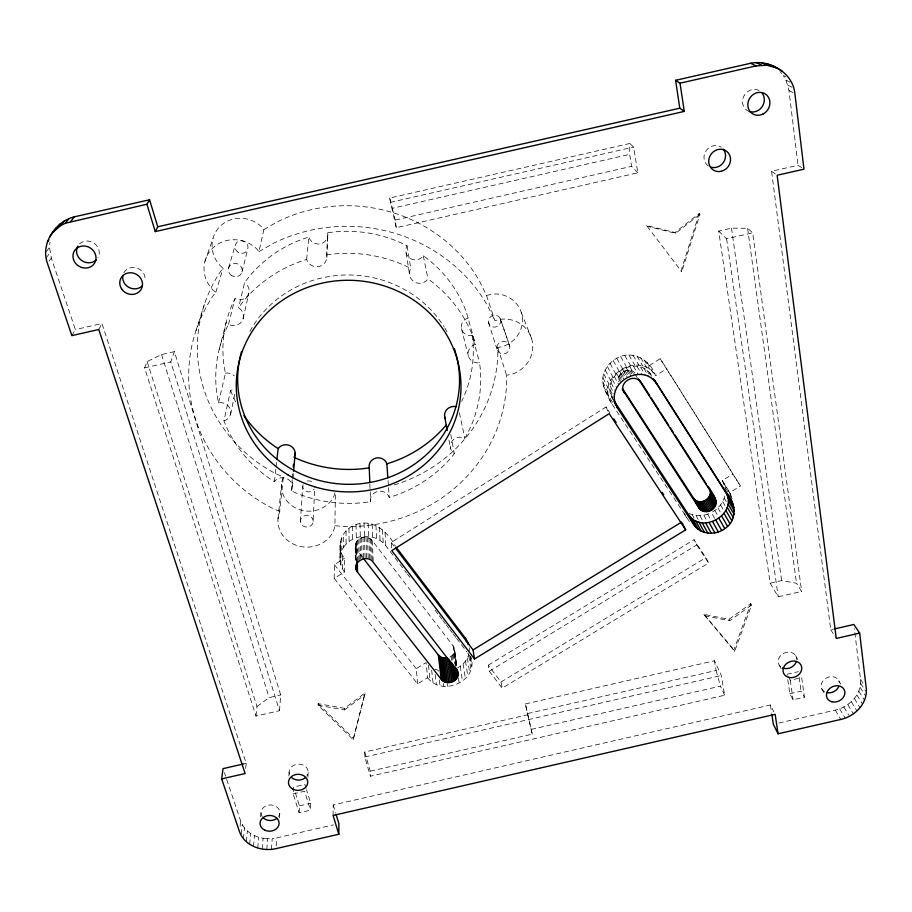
<?xml version="1.0" encoding="UTF-8"?>
<svg xmlns="http://www.w3.org/2000/svg" width="912" height="912" viewBox="0 0 912 912"><rect width="100%" height="100%" fill="white"/><g stroke="black" fill="none" stroke-linecap="round" stroke-linejoin="round"><path stroke-width="0.68" stroke-dasharray="4.56 3.42" d="M417.605 683.852L416.248 668.633L426.064 662.602L427.614 677.73L417.605 683.852L334.202 578.436L344.485 571.949L344.485 558.304C335.947 548.135 340.678 531.742 352.351 526.247C370.283 516.545 387.201 530.385 395.318 546.151M318.083 705.25L344.531 709.924L344.531 708.328L365.096 692.938L353.161 739.655L318.083 705.25L318.14 703.654L344.531 708.328M344.485 571.949C338.865 564.995 338.523 554.587 343.63 547.246L343.642 533.987M469.27 651.293L469.281 647.862M427.614 677.73C442.377 697.418 479.883 680.637 470.569 655.979M341.749 550.609L341.806 537.305M342.399 568.757L342.433 555.169M340.529 554.2L340.609 540.827M340.928 565.292L340.997 551.749M339.971 557.916L340.062 544.487M340.108 561.644L340.199 548.158M333.085 815.431L333.211 804.954L770.401 704.987L773.957 711.998M279.938 511.586L271.651 507.87A159.053 150.104 2.8 0 1 213.169 295.693L215.813 292.273L213.522 290.54A31.487 29.788 24.9 0 1 212.941 247.847A31.487 29.788 24.9 0 1 257.218 249.398L258.951 251.644L263.853 229.607L262.223 227.476A29.708 28.226 27.7 0 0 220.499 225.948A29.708 28.226 27.7 0 0 220.978 266.441L223.121 268.094L220.636 271.331A150.309 142.91 4.3 0 0 275.549 473.556L283.393 477.124L279.585 512.213A28.819 26.06 1.8 0 0 296.97 545.524A28.819 26.06 1.8 0 0 333.792 530.214L334.909 525.745L335.399 492.184M334.202 578.436L334.408 564.688L344.485 558.304M637.841 172.813L631.628 166.337L629.633 154.39L629.839 143.48L389.663 198.052L396.241 227.726L637.841 172.813L633.566 147.094L629.839 143.48M306.136 788.492L304.882 784.457L293.527 787.056L293.151 793.873L299.113 812.752L310.479 810.152L310.73 803.255L306.557 789.826M689.415 521.573L611.621 403.457C606.925 394.463 600.096 384.465 603.744 373.84C605.83 367.16 610.652 361.54 616.774 358.211C631.993 349.285 650.507 359.932 655.58 375.721L666.626 368.756L740.51 486.005L729.782 492.571L732.484 499.354L725.017 487.19L722.361 480.51L732.872 474.046L740.51 486.005M307.937 777.195L308.142 772.088M611.621 403.457C594.271 377.226 639.187 349.193 655.58 375.721M613.537 400.265C597.645 377.351 636.929 351.964 651.567 375.391M634.957 372.917C628.938 366.179 616.444 372.86 618.587 381.592M223.942 420.865A10.066 9.257 12.8 0 0 230.462 409.727A10.066 9.257 12.8 0 0 218.492 402.808L217.273 396.56A132.514 125.024 2.7 0 1 227.35 326.553L228.49 324.353A10.351 9.724 19.8 0 0 242.136 320.967A10.351 9.724 19.8 0 0 238.591 307.697L240.016 305.657A132.514 125.024 2.7 0 1 300.105 261.607L306.649 259.464A10.374 10.021 20.1 0 0 319.097 266.543A10.374 10.021 20.1 0 0 326.644 254.915L327.67 232.799L334.145 231.944A125.229 119.039 4.3 0 1 404.928 244.69L407.083 245.83A9.576 9.405 -5 0 0 410.297 258.461A9.576 9.405 -5 0 0 423.293 255.77L425.266 257.161A125.229 119.039 4.3 0 1 466.374 312.178L475.483 344.303A9.895 9.405 -16.1 0 0 468.289 355.589A9.895 9.405 -16.1 0 0 479.552 362.668L480.305 368.927A132.514 125.024 2.7 0 1 465.986 436.289L464.789 438.319A9.644 8.949 -11.1 0 0 451.782 441.522A9.644 8.949 -11.1 0 0 454.37 453.674L452.911 455.555A132.514 125.024 2.7 0 1 395.341 495.467L389.242 497.428A9.576 8.755 -3.6 0 0 377.796 491.397A9.576 8.755 -3.6 0 0 370.614 501.668L364.23 502.558A132.514 125.024 2.7 0 1 293.425 491.899L291.213 490.861A9.747 8.881 4.7 0 0 287.508 478.948A9.747 8.881 4.7 0 0 274.375 481.707L272.3 480.419A132.514 125.024 2.7 0 1 226.358 426.748L223.942 420.865L230.565 390.416A9.519 8.824 14.4 0 0 234.578 388.159M326.849 257.469L327.864 235.216M299.113 812.752L299.444 805.843L294.371 789.735M313.204 521.276A6.407 5.791 1.8 0 0 308.438 515.656A6.407 5.791 1.8 0 0 301.245 518.347L300.607 519.737A6.407 5.791 1.8 0 0 305.167 526.84A6.407 5.791 1.8 0 0 312.987 522.77L314.879 486.461M288.865 776.009L289.104 772.156M300.401 521.242L302.75 486.404M276.188 845.937L276.746 837.854L333.37 824.904M279.482 817.984L279.836 812.695M271.434 849.357L272.243 838.584L276.746 837.854M279.494 710.71L280.702 694.967L174.386 351.633L161.572 354.551L147.117 361.562L144.609 367.855L255.987 716.08L279.494 710.71L170.783 361.904L174.386 351.633M71.866 335.616L75.377 329.574L51.334 258.096L49.544 247.448L49.966 242.136M266.794 849.505L267.649 838.721L272.243 838.584M292.353 486.518L292.934 479.575M293.06 478.184L293.527 472.633M262.189 849.061L263.089 838.265C253.445 836.692 244.006 830.604 240.688 821.074L224.398 772.669M291.213 490.861L292.159 479.689M292.285 478.287L292.877 471.31M257.731 848.023L258.677 837.239M260.615 816.799L260.969 812.831M253.513 846.427L254.516 835.654M306.649 259.464L308.815 237.074L302.647 239.104A125.229 119.039 4.3 0 0 245.932 280.828L244.576 282.777L238.591 307.697M249.66 844.307L250.709 833.545M246.251 841.708L247.346 830.969M278.023 518.894L281.569 484.101M255.987 716.08L256.99 706.504L147.117 361.562M243.39 838.698L244.507 827.982M241.27 834.013L242.261 824.653M245.67 768.44L246.229 763.333L101.939 323.532L75.377 329.574M240.107 826.409L240.688 821.074M274.375 481.707L275.948 467.902M276.108 466.522L276.587 462.373M778.837 723.022L835.312 710.106C849.175 707.062 862.022 694.283 860.529 679.349L854.373 628.71M355.748 560.116C356.147 553.071 352.146 540.85 361.483 537.715C365.256 536.404 369.839 537.499 372.335 540.702L453.161 645.947L454.575 649.515L456.65 665.555L454.336 648.25M449.992 657.164L453.184 654.463L454.586 650.803M230.554 414.436L234.84 393.893M243.116 318.721L248.828 293.254M218.492 402.808L225.458 373.202L224.306 367.251A125.229 119.039 4.3 0 1 233.951 300.664L235.022 298.577A9.77 9.223 22.1 0 0 247.904 295.385A9.77 9.223 22.1 0 0 244.576 282.777M334.898 492.925L334.362 495.056A27.28 24.92 2.7 0 1 299.489 509.626A27.28 24.92 2.7 0 1 283.051 477.728L283.393 477.124M241.988 271.993L247.836 248.885M714.655 518.312L711.406 512.59C718.337 508.964 723.763 502.295 725.12 494.498M228.49 324.353L235.022 298.577M219.222 349.25L226.233 322.232M353.161 739.655L365.096 692.938M228.559 268.117L235.182 245.18M215.813 292.273L223.121 268.094M699.185 213.568L681.025 270.91L681.731 271.765L699.949 214.309L699.185 213.568L674.937 232.526L646.574 225.538L681.731 271.765M195.977 330.703L204.345 304.562M204.949 261.277L212.941 238.67M734.65 651.316L733.921 649.834L750.793 603.641L751.568 605.044L734.65 651.316L703.904 614.346L729.007 619.305L750.793 603.641M457.026 668.2C462.43 665.384 466.864 660.584 468.631 654.691M303.115 484.603L302.955 484.967A6.065 5.54 2.6 0 0 314.07 489.22M98.77 329.506L101.939 323.532M48.997 261.231L51.334 258.096M46.079 257.971L50.012 252.806M46.387 251.518L49.544 247.448M343.63 547.246C352.91 533.326 375.71 532.494 385.856 545.855L406.558 572.941M646.574 225.538L647.224 226.301L675.644 233.312L699.949 214.309M344.531 709.924L365.131 694.511M256.99 706.504L269.177 697.6L280.702 694.967M704.588 615.771L729.737 620.73L751.568 605.044M649.355 365.53L660.174 358.69L666.626 368.756M391.579 547.907L391.202 542.48L605.99 407.003L609.889 412.931M488.251 665.224L694.021 539.722L705.82 557.665L708.601 563L502.193 688.161L489.334 671.278L488.251 665.224L501.019 682.016L502.193 688.161M489.334 671.278L696.734 544.943L694.021 539.722M501.019 682.016L705.82 557.665M263.853 229.607L277.419 221.764A150.309 142.91 4.3 0 1 479.461 280.976L486.518 295.397L494.851 320.568L502.113 319.132A29.663 28.181 -20 0 1 532.357 341.681A29.663 28.181 -20 0 1 512.065 374.205L506.593 375.288L506.764 377.978A159.053 150.104 2.8 0 1 345.454 526.543L334.909 525.745M258.951 251.644L273.338 243.356A159.053 150.104 2.8 0 1 487.407 305.417L494.851 320.568M688.72 513.296C695.434 516.454 703.494 516.272 710.163 513.114M770.15 583.201L781.652 580.568L796.529 583.281L801.671 591.455L778.232 596.801L770.15 583.201L718.713 231.078L731.481 228.171L747.578 228.262L752.685 232.845L801.671 591.455M243.504 763.96L246.229 763.333M801.602 167.603L798.046 165.266L771.575 171.285L830.752 629.77L833.465 629.143M525.415 703.927L714.461 660.733L721.346 675.507L724.618 695.24L370.363 776.226L364.823 756.994L364.709 752.047L527.763 714.78L525.415 703.927L532.243 734.16L370.226 771.199L370.363 776.226M527.649 713.56L716.091 670.491L714.461 660.733M364.823 756.994L721.346 675.507M531.217 729.395L720.446 686.143L724.618 695.24M786.988 674.253L798.319 671.665M293.151 793.873L304.597 791.263L310.479 810.152M788.299 676.647L790.259 680.227L801.671 677.627L804.43 697.213L793.087 699.8L789.815 693.724L787.193 675.644M299.444 805.843L310.73 803.255M789.815 693.724L801.067 691.148L804.43 697.213M390.245 202.384L633.566 147.094M389.663 198.052L392.365 208.301L629.633 154.39M396.241 227.726L395.147 220.077L631.628 166.337M144.609 367.855L170.783 361.904M718.713 231.078L726.613 238.773L752.685 232.845M486.518 295.397L493.381 294.04A28.033 26.847 -20.8 0 1 522.029 315.552A28.033 26.847 -20.8 0 1 502.911 346.48L497.747 347.506L497.906 350.071A150.309 142.91 4.3 0 1 390.838 485.879M326.644 254.915L333.518 254.015A132.514 125.024 2.7 0 1 408.542 267.33L410.833 268.538A10.146 9.895 -6.8 0 0 414.219 281.831A10.146 9.895 -6.8 0 0 427.99 278.981L430.076 280.44A132.514 125.024 2.7 0 1 473.499 338.238L475.483 344.303M263.089 838.265L267.649 838.721M434.648 669.1L438.216 670.32L438.535 673.09M785.699 76.676L783.351 75.559L786.007 80.165L788.971 90.527L798.046 165.266M786.007 80.165L790.715 82.445M787.888 85.192L793.793 88.111M788.971 90.527L794.876 93.514M771.575 171.285L777.138 175.264M318.14 703.654L353.149 738.013M674.937 232.526L675.644 233.312M703.904 614.346L733.921 649.834M779.988 71.512L781.675 73.53M334.408 564.688L416.248 668.633M362.303 557.004L356.364 549.138L355.486 545.125M407.425 574.07L410.012 577.456M435.047 610.185L438.49 614.711M439.356 615.839L441.944 619.225M442.81 620.354L445.398 623.74M446.264 624.868L448.852 628.254M449.707 629.383L452.306 632.768M453.161 633.897L455.749 637.283M456.616 638.411L466.967 651.955M391.202 542.48L394.657 547.006M696.734 544.943L708.601 563M612.488 402.203L604.474 389.333M830.752 629.77L835.586 637.363M860.529 679.349L864.131 685.026M660.174 358.69L732.872 474.046M860.643 683.259L865.682 691.228M467.833 653.083L469.726 656.081M860.062 687.226L865.807 696.358M858.796 691.148L864.519 700.313M856.881 694.921L862.57 704.132M722.361 480.51L729.782 492.571M724.003 483.713L731.447 495.832M854.35 698.478L860.016 707.712M646.973 362.44L653.152 372.586M644.066 359.807L650.199 369.896M838.755 680.728L840.83 684.137M851.295 701.716L856.915 710.972M640.703 357.686L646.768 367.753M649.447 372.655L651.613 376.246M724.196 498.157L726.214 501.52M847.772 704.554L853.347 713.845M646.87 370.318L651.157 377.465M636.986 356.159L642.983 366.202M643.883 368.437L648.842 376.759M722.657 501.668L725.336 506.183M843.874 706.937L848.707 715.088M640.577 367.091L645.491 375.391M633.008 355.27L638.924 365.29M720.537 504.952L723.877 510.617M839.678 708.806L845.173 718.132M637.043 366.305L641.9 374.593M628.881 355.019L634.718 365.051M717.915 507.916L721.221 513.604M835.312 710.106L840.75 719.454M821.735 688.799L824.391 693.382M633.384 366.088L638.183 374.387M714.837 510.481L718.12 516.192M624.731 355.441L630.477 365.484M635.208 374.285L637.226 377.807M795.572 655.58L798.125 660.037M629.69 366.464L634.421 374.764M631.218 370.58L632.552 372.917M629.725 370.249L631.72 373.76M620.65 356.524L626.316 366.578M628.186 370.158L630.169 373.669M626.077 367.422L630.751 375.733M707.701 514.163L710.915 519.897M626.635 370.318L628.607 373.829M625.119 370.717L627.73 375.402M703.825 515.177L707.005 520.923M616.774 358.211L622.36 368.3M622.622 368.927L627.239 377.26M623.671 371.355L625.609 374.866M622.326 372.199L624.264 375.721M699.892 515.611L703.038 521.356M621.14 373.236L623.078 376.77M619.453 370.933L624.013 379.312M779.247 665.224L781.082 668.61M613.206 360.491L618.712 370.614M620.137 374.433L622.064 377.967M695.993 515.428L698.478 520.034M619.339 375.755L621.254 379.312M618.781 377.18L620.057 379.552M616.626 373.407L621.14 381.809M692.231 514.653L694.078 518.096M618.461 378.651L619.727 381.034M610.037 363.272L615.475 373.453M611.644 396.526L613.263 399.559M614.243 376.257L618.712 384.704M607.358 366.476L612.739 376.724M684.502 513.707L687.135 518.711M612.362 379.403L616.797 387.896M605.237 370.033L610.573 380.338M611.029 382.778L615.429 391.316M610.276 386.266L614.665 394.862M603.744 373.84L609.045 384.203M729.007 619.305L729.737 620.73M610.128 389.789L614.517 398.43M602.912 377.773L608.179 388.216M610.595 393.243L613.103 398.202M602.752 381.74L608.019 392.251M603.277 385.628L608.555 396.207M605.99 407.003L609.216 413.672M230.565 390.416L232.845 396.025A125.229 119.039 4.3 0 0 236.117 402.808M521.219 312.314L531.514 338.284M470.147 657.164L471.652 662.728M500.186 318.402L509.249 344.725M500.688 319.873A6.236 5.962 -20.8 0 1 492.548 326.872A6.236 5.962 -20.8 0 1 490.553 316.726A6.236 5.962 -20.8 0 1 500.688 319.873L509.774 346.264A6.589 6.259 -20 0 1 501.155 353.639A6.589 6.259 -20 0 1 499.069 342.98A6.589 6.259 -20 0 1 509.774 346.264M497.747 347.506L506.593 375.288M488.513 322.46L496.892 349.011M161.572 354.551L269.177 697.6M333.211 804.954L335.65 812.968M364.709 752.047L370.226 771.199M716.091 670.491L720.446 686.143M468.266 317.946A9.348 8.96 -16.4 0 0 461.483 328.685A9.348 8.96 -16.4 0 0 472.142 335.434L479.552 362.668M461.483 328.696L468.289 355.612M392.365 208.301L395.147 220.077M527.763 714.78L532.243 734.16M459.443 412.885L464.789 438.319M423.293 255.77L427.99 278.981M450.779 434.5L454.37 453.674M448.943 440.017L450.425 448.168M407.083 245.83L410.833 268.538M406.102 252.806L409.773 275.88M470.581 656.629L471.002 659.33M470.136 656.72L471.641 666.205M468.836 656.047L470.98 669.647M467.354 657.962L469.691 672.976M770.401 704.987L771.655 713.264M465.508 661.029L467.799 676.088M463.125 663.811L465.371 678.904M460.264 666.216L462.464 681.355M726.613 238.773L778.232 596.801M790.259 680.227L793.087 699.8M799.106 677.228L801.067 691.148M731.481 228.171L781.652 580.568M458.383 677.855L459.158 683.373M453.857 647.053L456.479 665.771M454.347 652.069L456.217 665.509M747.578 228.262L796.529 583.281M453.161 645.947L455.943 665.988M453.868 653.311L455.555 665.418M453.184 654.463L454.484 663.89M452.284 655.511L453.207 662.249M451.212 656.412L451.759 660.47M447.427 683.578L447.769 686.348M443.494 683.464L443.825 686.234M472.142 335.434L472.861 341.396A125.229 119.039 4.3 0 1 461.7 401.223M439.345 680.01L439.983 685.55M435.263 674.641L436.346 684.319M431.672 670.138L433.018 682.564M428.48 665.19L430.076 680.352M725.017 487.19L725.393 490.816M388.045 480.624L388.444 486.233M388.546 487.624L389.242 497.428M385.046 532.665L385.856 545.855M382.481 529.826L383.234 542.982M379.415 527.41L380.11 540.531M375.949 525.494L376.565 538.593M372.164 524.126L372.712 537.202M372.335 540.702L373.225 562.294M369.827 483.998L370.112 491.021M370.215 491.807L370.614 501.668M371.366 539.642L372.221 561.211M370.215 538.741L371.036 560.299M368.915 538.034L369.702 559.569M368.174 523.34L368.642 536.404M367.502 537.521L368.231 559.045M366.008 537.225L366.692 558.748M364.082 523.157L364.469 536.222M364.481 537.168L365.119 558.68M362.965 537.328L363.546 558.851M361.483 537.715L362.03 559.25M360.012 523.591L360.308 536.666M360.103 538.319L360.605 559.877M358.849 539.117L359.305 560.686M357.743 540.086L358.165 561.689M356.843 541.204L357.23 562.841M356.056 524.628L356.296 537.727M356.147 542.446L356.501 562.75M355.817 547.85L356.022 560.116M355.691 543.757L355.965 560.036M352.351 526.247L352.511 539.368M348.988 528.379L349.079 541.546M346.058 530.989L346.093 544.19M749.299 111.515A11.617 10.591 -57.2 0 1 743.975 95.92A11.617 10.591 -57.2 0 1 760.061 91.166M824.551 691.763A9.416 7.786 -25.1 0 1 825.816 678.3A9.416 7.786 -25.1 0 1 839.336 682.689M262.246 816.719A9.439 7.798 -1.2 0 1 264.32 806.812A9.439 7.798 -1.2 0 1 276.473 806.732A9.439 7.798 -1.2 0 1 278.57 816.605M780.661 666.786A9.508 7.969 -24.4 0 1 784.138 653.117A9.508 7.969 -24.4 0 1 796.655 659.581M79.481 243.937A11.639 10.625 31.2 0 1 94.403 243.481A11.639 10.625 31.2 0 1 98.006 257.686M708.328 165.938A11.343 10.454 -53.1 0 1 706.116 150.708A11.343 10.454 -53.1 0 1 721.232 147.288M289.412 774.231A9.519 7.98 -1.9 0 1 299.923 764.176A9.519 7.98 -1.9 0 1 306.82 776.078M123.815 272.836A11.411 10.522 28 0 1 137.484 268.253A11.411 10.522 28 0 1 144.917 280.953M225.458 373.202A9.519 8.824 14.4 0 1 234.35 375.904M327.67 232.799A9.793 9.496 24.4 0 1 320.545 243.812A9.793 9.496 24.4 0 1 308.815 237.074M307.23 481.069A6.065 5.54 2.6 0 1 314.059 483.691M249.865 331.398A110.956 104.663 2.7 0 1 345.146 275.002A110.956 104.663 2.7 0 1 443.996 326.701M444.714 327.864A110.956 104.663 2.7 0 1 447.416 332.584M231.876 275.732L230.428 274.626A7 6.623 24.9 0 1 232.834 263.693A7 6.623 24.9 0 1 242.182 270.841A7 6.623 24.9 0 1 231.876 275.732M238.294 252.407L236.938 251.359A6.601 6.27 27.7 0 1 239.218 240.996A6.601 6.27 27.7 0 1 248.03 247.79A6.601 6.27 27.7 0 1 238.294 252.407"/><path stroke-width="1.37" d="M243.504 763.96L223.041 768.634L221.662 778.894L239.525 831.744C244.69 846.017 262.052 851.945 275.994 848.627L338.819 834.252L338.888 823.639L336.049 814.302M622.782 389.025L693.587 498.191C700.507 508.315 717.037 494.92 707.723 486.176M622.212 388.979L699.025 508.052C701.83 512.339 708.214 512.624 712.101 509.694C720.206 504.268 713.651 493.951 709.251 488.558M614.038 400.744L688.446 514.55C702.023 535.378 738.845 513.388 725.61 491.762L654.611 380.19M614.164 401.519L617.686 408.337L693.884 524.81C700.553 534.899 715.612 535.504 724.801 528.629C738.036 520.228 735.87 501.76 725.61 491.762M293.641 471.242L295.157 453.196M293.242 467.115L293.482 464.322M276.895 459.614L278.16 448.567L276.199 447.325A125.229 119.039 4.3 0 1 243.937 415.678M457.972 673.637L456.502 669.989L373.225 562.294C367.069 553.242 350.333 562.681 357.527 572.189L441.248 679.326C446.914 686.85 461.13 680.375 457.585 670.958M684.274 111.412L679.805 108.186L675.575 80.313L680.021 83.186L684.274 111.412L155.257 231.58L157.753 226.78L149.557 199.762L74.294 216.851C55.085 221.65 40.39 243.903 47.424 263.317L71.866 335.616L98.77 329.506L245.111 773.536L221.662 778.894M52.451 232.72L60.5 225.674L65.368 223.223L146.923 204.254L149.557 199.762M56.327 227.863L49.487 237.131M70.657 221.57L74.294 216.851M65.368 223.223L69.084 218.481M47.321 241.988L48.895 240.004M60.5 225.674L64.262 220.909M56.156 228.866L59.975 224.067M682.244 523.169L685.676 529.838L474.525 658.966L473.043 649.891L681.674 522.052M369.805 481.935L369.235 467.845A9.074 8.368 -2.9 0 1 376.029 458.041A9.074 8.368 -2.9 0 1 386.859 463.832L392.639 461.962A125.229 119.039 4.3 0 0 446.321 424.912M834.822 628.835L853.86 624.492L859.651 633.099L866.286 688.423C867.768 703.517 854.749 716.376 840.75 719.454L778.073 733.784L773.33 724.288L771.86 714.643M859.651 633.099L836.27 638.446L777.138 175.264L803.962 169.165L794.876 93.514C792.904 72.903 769.979 59.348 750.61 63.27L675.575 80.313M680.021 83.186L756.071 65.915L766.969 65.242L777.229 68.115M157.753 226.78L679.805 108.186M369.235 467.845L363.181 468.677A125.229 119.039 4.3 0 1 296.172 458.337L294.074 457.345A9.223 8.482 5.7 0 0 290.586 445.957A9.223 8.482 5.7 0 0 278.16 448.567M363.17 558.121L438.353 655.044L441.568 657.495L447.245 658.099L450.403 682.438M766.582 63.601L772.247 66.245M781.789 70.805L771.506 65.447M761.372 62.609L766.969 65.242M756.002 62.495L761.531 65.128M750.61 63.27L756.071 65.915M714.962 498.294L640.589 382.322C634.444 372.461 617.755 382.892 624.173 392.673M731.663 501.703L656.64 383.804C643.165 362.075 605.785 381.911 616.045 405.259M474.525 658.966L391.761 550.62L609.216 413.672L685.676 529.838M396.184 547.28L465.53 638.343L468.643 644.51M395.512 548.135L473.043 649.891M613.799 418.859L616.136 422.427M662.169 492.4L663.731 494.771M640.441 381.227L649.618 395.534M651.145 397.917L658.795 409.853M660.322 412.235L668.735 425.357M670.263 427.739L673.318 432.505M674.846 434.899L697.019 469.475M698.546 471.869L706.196 483.793M727.058 494.6L733.145 504.587M727.97 497.667L734.057 507.688M728.3 500.882L734.388 510.948M654.463 380.201L656.64 383.804M653.06 378.64L654.497 381.034M728.05 504.154L734.126 514.254M727.229 507.391L733.282 517.537M725.849 510.515L731.88 520.695M723.968 513.422L729.965 523.648M709.878 489.767L715.589 499.502M710.266 491.055L715.977 500.813M710.414 492.423L716.125 502.193M710.311 493.802L716.023 503.595M709.969 495.17L715.669 504.986M721.631 516.055L727.582 526.315M709.399 496.493L715.088 506.331M708.601 497.735L714.278 507.574M639.232 379.962L640.589 382.322M707.621 498.853L713.275 508.714M718.895 518.335L724.801 528.629M638.332 378.799L639.677 381.148M706.469 499.822L712.101 509.694M705.17 500.608L710.79 510.492M715.84 520.205L721.7 530.522M703.779 501.212L709.376 511.096M702.32 501.589L707.894 511.484M712.546 521.607L718.348 531.935M700.838 501.748L706.39 511.655M699.367 501.68L704.896 511.586M697.954 501.383L703.471 511.29M709.103 522.508L714.848 532.859M696.643 500.87L702.126 510.766M695.446 500.164L700.918 510.047M694.42 499.252L699.88 509.135M693.587 498.191L699.025 508.052M705.603 522.884L711.292 533.246M702.137 522.736L707.78 533.087M698.797 522.04L704.395 532.391M695.674 520.843L701.225 531.183M692.869 519.167L698.375 529.484M690.43 517.047L695.902 527.341M688.446 514.55L693.884 524.81M615.155 403.321L617.686 408.337M146.923 204.254L155.257 231.58M338.819 834.252L333.085 815.431L775.143 714.335L778.073 733.784M444.737 416.898L447.211 430.498M467.377 641.307L467.81 643.986M465.53 638.343L465.952 641.022M457.22 669.579L457.972 674.948M456.787 669.545L457.721 676.259M455.932 668.097L457.231 677.513M454.849 666.581L456.524 678.699M453.572 664.939L455.601 679.771M452.124 663.161L454.495 680.705M450.539 661.223L453.23 681.481M448.841 659.08L451.862 682.062M445.786 658.27L448.898 682.609M444.338 658.213L447.404 682.564M442.913 657.962L445.934 682.301M441.568 657.495L444.554 681.834M440.348 656.845L443.289 681.161M439.265 656.024L442.172 680.329M438.353 655.044L441.248 679.326M386.859 463.832L387.851 477.831M357.322 561.256L357.527 572.189M356.592 562.784L356.74 570.969M356.113 565.565L356.182 569.658M355.84 565.554L355.874 568.279M762.079 93.07A11.617 10.591 -57.2 0 1 762.09 106.795A11.617 10.591 -57.2 0 1 749.299 111.515M838.618 686.884A9.416 7.786 -25.1 0 1 826.591 692.573M277.066 818.224A9.439 7.798 -1.2 0 1 263.75 818.326M96.307 259.874A11.639 10.625 31.2 0 1 81.407 260.319A11.639 10.625 31.2 0 1 77.782 246.149M796.256 661.736A9.508 7.969 -24.4 0 1 782.53 667.915M723.239 149.135A11.343 10.454 -53.1 0 1 723.398 162.496A11.343 10.454 -53.1 0 1 710.779 167.135M305.303 777.731A9.519 7.98 -1.9 0 1 291.863 777.788M142.363 285.752A11.411 10.522 28 0 1 128.98 287.451A11.411 10.522 28 0 1 122.892 275.424M445.478 418.95A9.131 8.55 -10.9 0 1 446.698 409.659A9.131 8.55 -10.9 0 1 456.182 406.718M455.943 353.788A110.956 104.663 2.7 0 1 347.939 484.318A110.956 104.663 2.7 0 1 241.577 351.496M454.381 348.658A110.956 104.663 2.7 0 1 455.578 352.499M763.082 114A11.776 10.716 -56.9 0 0 765.601 94.153A11.776 10.716 -56.9 0 0 747.92 103.295A11.776 10.716 -56.9 0 0 763.082 114M831.938 701.773A9.53 7.843 -25 0 0 844.854 691.798A9.53 7.843 -25 0 0 830.194 688.081A9.53 7.843 -25 0 0 831.938 701.773M264.788 830.171A9.542 7.866 -1.3 0 0 279.118 823.274A9.542 7.866 -1.3 0 0 264.811 816.548A9.542 7.866 -1.3 0 0 264.788 830.171M789.655 677.57A9.61 8.037 -24.3 0 0 801.523 666.421A9.61 8.037 -24.3 0 0 786.019 664.073A9.61 8.037 -24.3 0 0 789.655 677.57M73.496 259.51A11.799 10.75 30.8 0 0 93.001 265.107A11.799 10.75 30.8 0 0 86.948 246.479A11.799 10.75 30.8 0 0 73.496 259.51M721.153 171.308A11.491 10.579 -52.6 0 0 728.221 152.863A11.491 10.579 -52.6 0 0 709.49 157.069A11.491 10.579 -52.6 0 0 721.153 171.308M293.208 789.325A9.633 8.048 -2 0 0 307.732 782.314A9.633 8.048 -2 0 0 293.368 775.382A9.633 8.048 -2 0 0 293.208 789.325M121.684 289.013A11.56 10.648 27.5 0 0 141.337 289.024A11.56 10.648 27.5 0 0 130.37 272.745A11.56 10.648 27.5 0 0 121.684 289.013M287.782 474.764A112.358 105.803 2.4 0 0 460.845 391.784A112.358 105.803 2.4 0 0 297.266 291.749A112.358 105.803 2.4 0 0 287.782 474.764"/></g></svg>
